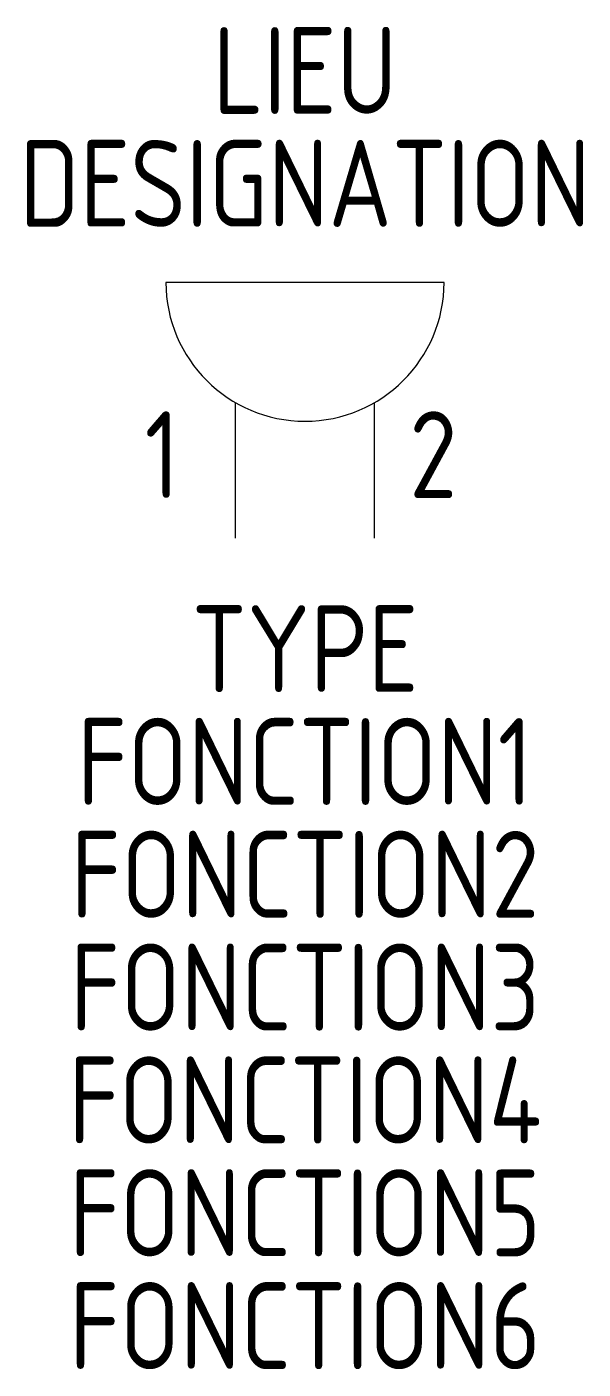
# Model space of a CAD drawing. Extents: x -1590.6 to -1574.6, y -903.5 to -864.9.
import ezdxf
from ezdxf.enums import TextEntityAlignment as Align

# ---------------------------------------------------------------- set-up
doc = ezdxf.new("R2010")
doc.units = 0
for name, color, linetype in [('SYMB_FIL', 3, 'CONTINUOUS'), ('SYMB_TXT_CONTACT', 2, 'CONTINUOUS'), ('SYMB_TXT_NOM', 3, 'CONTINUOUS')]:
    doc.layers.add(name, color=color, linetype=linetype)
doc.styles.add('NET2_5', font='isocp.shx', dxfattribs={"width": 0.9, "height": 2.5})

msp = doc.modelspace()

# ---------------------------------------------------------------- linework, layer by layer
at = {"layer": 'SYMB_FIL'}
for p, q in [((-1578.634, -872.229), (-1586.634, -872.229)), ((-1584.634, -879.593), (-1584.634, -875.693)), ((-1580.634, -879.593), (-1580.634, -875.693))]:
    msp.add_line(p, q, dxfattribs=at)
msp.add_arc((-1582.634, -872.229), 4, 180, 0, dxfattribs=at)

# ---------------------------------------------------------------- texts
at = {"layer": 'SYMB_TXT_CONTACT', "style": 'NET2_5', "width": 0.9, "flags": 8}
msp.add_attdef('1', text='X1', height=2.5, dxfattribs=at).set_placement((-1586.234, -878.443), align=Align.RIGHT)
msp.add_attdef('2', (-1579.634, -878.443), 'X2', height=2.5, dxfattribs=at)
at = {"layer": 'SYMB_TXT_NOM', "style": 'NET2_5', "width": 0.9, "flags": 8}
for tag, text, p in [('LIEU', '', (-1582.634, -867.379)), ('DESIGNATION', 'H?', (-1582.634, -870.629)), ('TYPE', '', (-1582.634, -884.029)), ('FONCTION1', '', (-1582.634, -887.279)), ('FONCTION2', '', (-1582.634, -890.529)), ('FONCTION3', '', (-1582.634, -893.779)), ('FONCTION4', '', (-1582.634, -897.029)), ('FONCTION5', '', (-1582.634, -900.279)), ('FONCTION6', '', (-1582.634, -903.529))]:
    msp.add_attdef(tag, text=text, height=2.5, dxfattribs=at).set_placement(p, align=Align.CENTER)

doc.saveas('drawing.dxf')
